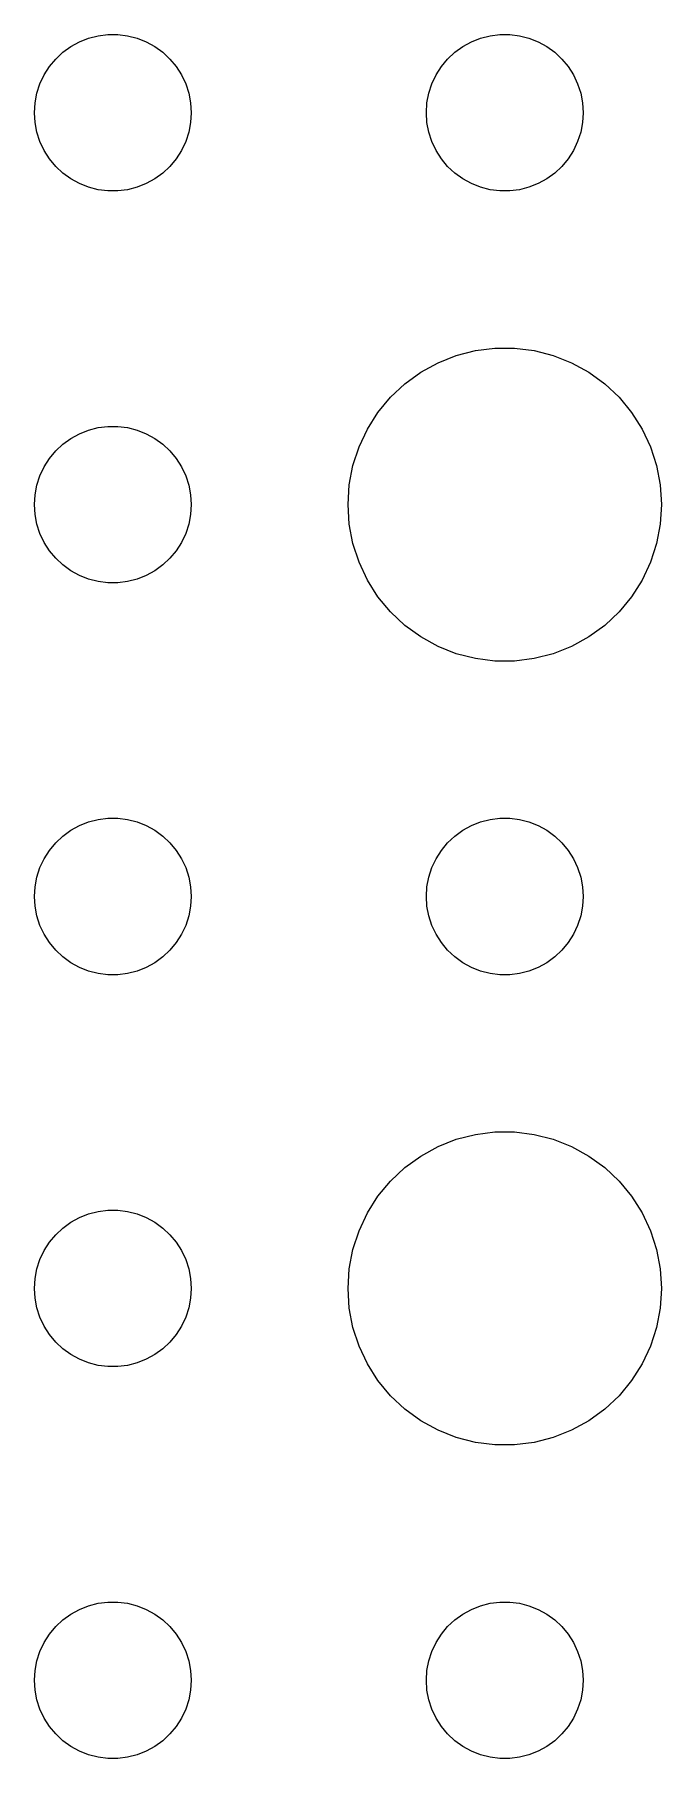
# Model space of a CAD drawing. Header units: metres. Extents: x -150 to 150, y -149 to 149.
# Drawn here: x -76.5 to -64.5, y -1.5 to 31.5 of the extents above; entities that cross this region are included whole.
import ezdxf

# ---------------------------------------------------------------- set-up
doc = ezdxf.new("R2010")
doc.units = ezdxf.units.M

msp = doc.modelspace()

# ---------------------------------------------------------------- linework, layer by layer
for p, q in [((-75.8037, 31.2665), (-75.6387, 31.3572)), ((-75.6387, 31.3572), (-75.4635, 31.4266)), ((-75.4635, 31.4266), (-75.2811, 31.4734)), ((-75.2811, 31.4734), (-75.0942, 31.497)), ((-75.0942, 31.497), (-74.9058, 31.497)), ((-74.9058, 31.497), (-74.7189, 31.4734)), ((-74.7189, 31.4734), (-74.5365, 31.4266)), ((-74.5365, 31.4266), (-74.3613, 31.3572)), ((-74.3613, 31.3572), (-74.1963, 31.2665)), ((-68.3037, 31.2665), (-68.1387, 31.3572)), ((-68.1387, 31.3572), (-67.9635, 31.4266)), ((-67.9635, 31.4266), (-67.7811, 31.4734)), ((-67.7811, 31.4734), (-67.5942, 31.497)), ((-67.5942, 31.497), (-67.4058, 31.497)), ((-67.4058, 31.497), (-67.2189, 31.4734)), ((-67.2189, 31.4734), (-67.0365, 31.4266)), ((-67.0365, 31.4266), (-66.8613, 31.3572)), ((-66.8613, 31.3572), (-66.6963, 31.2665)), ((-76.2135, 30.8817), (-76.0934, 31.0268)), ((-76.0934, 31.0268), (-75.9561, 31.1558)), ((-75.9561, 31.1558), (-75.8037, 31.2665)), ((-74.1963, 31.2665), (-74.0439, 31.1558)), ((-74.0439, 31.1558), (-73.9065, 31.0268)), ((-73.9065, 31.0268), (-73.7865, 30.8817)), ((-68.7135, 30.8817), (-68.5934, 31.0268)), ((-68.5934, 31.0268), (-68.4561, 31.1558)), ((-68.4561, 31.1558), (-68.3037, 31.2665)), ((-66.6963, 31.2665), (-66.5439, 31.1558)), ((-66.5439, 31.1558), (-66.4065, 31.0268)), ((-66.4065, 31.0268), (-66.2865, 30.8817)), ((-76.3947, 30.5522), (-76.3145, 30.7226)), ((-76.3145, 30.7226), (-76.2135, 30.8817)), ((-73.7865, 30.8817), (-73.6855, 30.7226)), ((-73.6855, 30.7226), (-73.6053, 30.5522)), ((-68.8947, 30.5522), (-68.8145, 30.7226)), ((-68.8145, 30.7226), (-68.7135, 30.8817)), ((-66.2865, 30.8817), (-66.1855, 30.7226)), ((-66.1855, 30.7226), (-66.1053, 30.5522)), ((-76.4882, 30.188), (-76.4529, 30.373)), ((-76.4529, 30.373), (-76.3947, 30.5522)), ((-73.6053, 30.5522), (-73.5471, 30.373)), ((-73.5471, 30.373), (-73.5118, 30.188)), ((-68.9882, 30.188), (-68.9529, 30.373)), ((-68.9529, 30.373), (-68.8947, 30.5522)), ((-66.1053, 30.5522), (-66.0471, 30.373)), ((-66.0471, 30.373), (-66.0118, 30.188)), ((-76.5, 30), (-76.4882, 30.188)), ((-73.5118, 30.188), (-73.5, 30)), ((-69, 30), (-68.9882, 30.188)), ((-66.0118, 30.188), (-66, 30)), ((-76.4882, 29.812), (-76.5, 30)), ((-76.4529, 29.627), (-76.4882, 29.812)), ((-73.5118, 29.812), (-73.5471, 29.627)), ((-73.5, 30), (-73.5118, 29.812)), ((-68.9882, 29.812), (-69, 30)), ((-68.9529, 29.627), (-68.9882, 29.812)), ((-66.0118, 29.812), (-66.0471, 29.627)), ((-66, 30), (-66.0118, 29.812)), ((-76.3947, 29.4478), (-76.4529, 29.627)), ((-76.3145, 29.2774), (-76.3947, 29.4478)), ((-73.6053, 29.4478), (-73.6855, 29.2774)), ((-73.5471, 29.627), (-73.6053, 29.4478)), ((-68.8947, 29.4478), (-68.9529, 29.627)), ((-68.8145, 29.2774), (-68.8947, 29.4478)), ((-66.1053, 29.4478), (-66.1855, 29.2774)), ((-66.0471, 29.627), (-66.1053, 29.4478)), ((-76.2135, 29.1183), (-76.3145, 29.2774)), ((-76.0934, 28.9732), (-76.2135, 29.1183)), ((-73.7865, 29.1183), (-73.9065, 28.9732)), ((-73.6855, 29.2774), (-73.7865, 29.1183)), ((-68.7135, 29.1183), (-68.8145, 29.2774)), ((-68.5934, 28.9732), (-68.7135, 29.1183)), ((-66.2865, 29.1183), (-66.4065, 28.9732)), ((-66.1855, 29.2774), (-66.2865, 29.1183)), ((-75.9561, 28.8442), (-76.0934, 28.9732)), ((-75.8037, 28.7335), (-75.9561, 28.8442)), ((-75.6387, 28.6427), (-75.8037, 28.7335)), ((-74.1963, 28.7335), (-74.3613, 28.6427)), ((-74.0439, 28.8442), (-74.1963, 28.7335)), ((-73.9065, 28.9732), (-74.0439, 28.8442)), ((-68.4561, 28.8442), (-68.5934, 28.9732)), ((-68.3037, 28.7335), (-68.4561, 28.8442)), ((-68.1387, 28.6427), (-68.3037, 28.7335)), ((-66.6963, 28.7335), (-66.8613, 28.6427)), ((-66.5439, 28.8442), (-66.6963, 28.7335)), ((-66.4065, 28.9732), (-66.5439, 28.8442)), ((-75.4635, 28.5734), (-75.6387, 28.6427)), ((-75.2811, 28.5266), (-75.4635, 28.5734)), ((-75.0942, 28.503), (-75.2811, 28.5266)), ((-74.9058, 28.503), (-75.0942, 28.503)), ((-74.7189, 28.5266), (-74.9058, 28.503)), ((-74.5365, 28.5734), (-74.7189, 28.5266)), ((-74.3613, 28.6427), (-74.5365, 28.5734)), ((-67.9635, 28.5734), (-68.1387, 28.6427)), ((-67.7811, 28.5266), (-67.9635, 28.5734)), ((-67.5942, 28.503), (-67.7811, 28.5266)), ((-67.4058, 28.503), (-67.5942, 28.503)), ((-67.2189, 28.5266), (-67.4058, 28.503)), ((-67.0365, 28.5734), (-67.2189, 28.5266)), ((-66.8613, 28.6427), (-67.0365, 28.5734)), ((-68.427, 25.3532), (-68.0621, 25.4469)), ((-68.0621, 25.4469), (-67.6884, 25.4941)), ((-67.6884, 25.4941), (-67.3116, 25.4941)), ((-67.3116, 25.4941), (-66.9379, 25.4469)), ((-66.9379, 25.4469), (-66.573, 25.3532)), ((-69.1075, 25.033), (-68.7773, 25.2145)), ((-68.7773, 25.2145), (-68.427, 25.3532)), ((-66.573, 25.3532), (-66.2227, 25.2145)), ((-66.2227, 25.2145), (-65.8925, 25.033)), ((-69.6869, 24.5536), (-69.4123, 24.8115)), ((-69.4123, 24.8115), (-69.1075, 25.033)), ((-65.8925, 25.033), (-65.5877, 24.8115)), ((-65.5877, 24.8115), (-65.3131, 24.5536)), ((-69.927, 24.2634), (-69.6869, 24.5536)), ((-65.3131, 24.5536), (-65.073, 24.2634)), ((-70.1289, 23.9453), (-69.927, 24.2634)), ((-65.073, 24.2634), (-64.8711, 23.9453)), ((-75.9561, 23.6558), (-75.8037, 23.7665)), ((-75.8037, 23.7665), (-75.6387, 23.8572)), ((-75.6387, 23.8572), (-75.4635, 23.9266)), ((-75.4635, 23.9266), (-75.2811, 23.9734)), ((-75.2811, 23.9734), (-75.0942, 23.997)), ((-75.0942, 23.997), (-74.9058, 23.997)), ((-74.9058, 23.997), (-74.7189, 23.9734)), ((-74.7189, 23.9734), (-74.5365, 23.9266)), ((-74.5365, 23.9266), (-74.3613, 23.8572)), ((-74.3613, 23.8572), (-74.1963, 23.7665)), ((-74.1963, 23.7665), (-74.0439, 23.6558)), ((-70.2893, 23.6044), (-70.1289, 23.9453)), ((-64.8711, 23.9453), (-64.7107, 23.6044)), ((-76.2135, 23.3817), (-76.0934, 23.5268)), ((-76.0934, 23.5268), (-75.9561, 23.6558)), ((-74.0439, 23.6558), (-73.9065, 23.5268)), ((-73.9065, 23.5268), (-73.7865, 23.3817)), ((-70.4057, 23.2461), (-70.2893, 23.6044)), ((-64.7107, 23.6044), (-64.5943, 23.2461)), ((-76.3947, 23.0522), (-76.3145, 23.2226)), ((-76.3145, 23.2226), (-76.2135, 23.3817)), ((-73.7865, 23.3817), (-73.6855, 23.2226)), ((-73.6855, 23.2226), (-73.6053, 23.0522)), ((-70.4763, 22.876), (-70.4057, 23.2461)), ((-64.5943, 23.2461), (-64.5237, 22.876)), ((-76.4882, 22.688), (-76.4529, 22.873)), ((-76.4529, 22.873), (-76.3947, 23.0522)), ((-73.6053, 23.0522), (-73.5471, 22.873)), ((-73.5471, 22.873), (-73.5118, 22.688)), ((-70.5, 22.5), (-70.4763, 22.876)), ((-64.5237, 22.876), (-64.5, 22.5)), ((-76.5, 22.5), (-76.4882, 22.688)), ((-76.4882, 22.312), (-76.5, 22.5)), ((-73.5118, 22.688), (-73.5, 22.5)), ((-73.5, 22.5), (-73.5118, 22.312)), ((-70.4763, 22.124), (-70.5, 22.5)), ((-64.5, 22.5), (-64.5237, 22.124)), ((-76.4529, 22.127), (-76.4882, 22.312)), ((-76.3947, 21.9478), (-76.4529, 22.127)), ((-73.5471, 22.127), (-73.6053, 21.9478)), ((-73.5118, 22.312), (-73.5471, 22.127)), ((-70.4057, 21.7539), (-70.4763, 22.124)), ((-64.5237, 22.124), (-64.5943, 21.7539)), ((-76.3145, 21.7774), (-76.3947, 21.9478)), ((-76.2135, 21.6183), (-76.3145, 21.7774)), ((-73.6855, 21.7774), (-73.7865, 21.6183)), ((-73.6053, 21.9478), (-73.6855, 21.7774)), ((-76.0934, 21.4732), (-76.2135, 21.6183)), ((-75.9561, 21.3442), (-76.0934, 21.4732)), ((-73.9065, 21.4732), (-74.0439, 21.3442)), ((-73.7865, 21.6183), (-73.9065, 21.4732)), ((-70.2893, 21.3956), (-70.4057, 21.7539)), ((-64.5943, 21.7539), (-64.7107, 21.3956)), ((-75.8037, 21.2335), (-75.9561, 21.3442)), ((-75.6387, 21.1427), (-75.8037, 21.2335)), ((-75.4635, 21.0734), (-75.6387, 21.1427)), ((-74.3613, 21.1427), (-74.5365, 21.0734)), ((-74.1963, 21.2335), (-74.3613, 21.1427)), ((-74.0439, 21.3442), (-74.1963, 21.2335)), ((-70.1289, 21.0547), (-70.2893, 21.3956)), ((-64.7107, 21.3956), (-64.8711, 21.0547)), ((-75.2811, 21.0266), (-75.4635, 21.0734)), ((-75.0942, 21.003), (-75.2811, 21.0266)), ((-74.9058, 21.003), (-75.0942, 21.003)), ((-74.7189, 21.0266), (-74.9058, 21.003)), ((-74.5365, 21.0734), (-74.7189, 21.0266)), ((-69.927, 20.7366), (-70.1289, 21.0547)), ((-64.8711, 21.0547), (-65.073, 20.7366)), ((-69.6869, 20.4464), (-69.927, 20.7366)), ((-65.073, 20.7366), (-65.3131, 20.4464)), ((-69.4123, 20.1884), (-69.6869, 20.4464)), ((-69.1075, 19.967), (-69.4123, 20.1884)), ((-65.5877, 20.1884), (-65.8925, 19.967)), ((-65.3131, 20.4464), (-65.5877, 20.1884)), ((-68.7773, 19.7855), (-69.1075, 19.967)), ((-65.8925, 19.967), (-66.2227, 19.7855)), ((-68.427, 19.6468), (-68.7773, 19.7855)), ((-68.0621, 19.5531), (-68.427, 19.6468)), ((-67.6884, 19.5059), (-68.0621, 19.5531)), ((-67.3116, 19.5059), (-67.6884, 19.5059)), ((-66.9379, 19.5531), (-67.3116, 19.5059)), ((-66.573, 19.6468), (-66.9379, 19.5531)), ((-66.2227, 19.7855), (-66.573, 19.6468)), ((-75.9561, 16.1558), (-75.8037, 16.2665)), ((-75.8037, 16.2665), (-75.6387, 16.3572)), ((-75.6387, 16.3572), (-75.4635, 16.4266)), ((-75.4635, 16.4266), (-75.2811, 16.4734)), ((-75.2811, 16.4734), (-75.0942, 16.497)), ((-75.0942, 16.497), (-74.9058, 16.497)), ((-74.9058, 16.497), (-74.7189, 16.4734)), ((-74.7189, 16.4734), (-74.5365, 16.4266)), ((-74.5365, 16.4266), (-74.3613, 16.3572)), ((-74.3613, 16.3572), (-74.1963, 16.2665)), ((-74.1963, 16.2665), (-74.0439, 16.1558)), ((-68.4561, 16.1558), (-68.3037, 16.2665)), ((-68.3037, 16.2665), (-68.1387, 16.3572)), ((-68.1387, 16.3572), (-67.9635, 16.4266)), ((-67.9635, 16.4266), (-67.7811, 16.4734)), ((-67.7811, 16.4734), (-67.5942, 16.497)), ((-67.5942, 16.497), (-67.4058, 16.497)), ((-67.4058, 16.497), (-67.2189, 16.4734)), ((-67.2189, 16.4734), (-67.0365, 16.4266)), ((-67.0365, 16.4266), (-66.8613, 16.3572)), ((-66.8613, 16.3572), (-66.6963, 16.2665)), ((-66.6963, 16.2665), (-66.5439, 16.1558)), ((-76.3145, 15.7226), (-76.2135, 15.8817)), ((-76.2135, 15.8817), (-76.0934, 16.0268)), ((-76.0934, 16.0268), (-75.9561, 16.1558)), ((-74.0439, 16.1558), (-73.9065, 16.0268)), ((-73.9065, 16.0268), (-73.7865, 15.8817)), ((-73.7865, 15.8817), (-73.6855, 15.7226)), ((-68.8145, 15.7226), (-68.7135, 15.8817)), ((-68.7135, 15.8817), (-68.5934, 16.0268)), ((-68.5934, 16.0268), (-68.4561, 16.1558)), ((-66.5439, 16.1558), (-66.4065, 16.0268)), ((-66.4065, 16.0268), (-66.2865, 15.8817)), ((-66.2865, 15.8817), (-66.1855, 15.7226)), ((-76.4529, 15.373), (-76.3947, 15.5522)), ((-76.3947, 15.5522), (-76.3145, 15.7226)), ((-73.6855, 15.7226), (-73.6053, 15.5522)), ((-73.6053, 15.5522), (-73.5471, 15.373)), ((-68.9529, 15.373), (-68.8947, 15.5522)), ((-68.8947, 15.5522), (-68.8145, 15.7226)), ((-66.1855, 15.7226), (-66.1053, 15.5522)), ((-66.1053, 15.5522), (-66.0471, 15.373)), ((-76.5, 15), (-76.4882, 15.188)), ((-76.4882, 15.188), (-76.4529, 15.373)), ((-73.5471, 15.373), (-73.5118, 15.188)), ((-73.5118, 15.188), (-73.5, 15)), ((-69, 15), (-68.9882, 15.188)), ((-68.9882, 15.188), (-68.9529, 15.373)), ((-66.0471, 15.373), (-66.0118, 15.188)), ((-66.0118, 15.188), (-66, 15)), ((-76.4882, 14.812), (-76.5, 15)), ((-73.5, 15), (-73.5118, 14.812)), ((-68.9882, 14.812), (-69, 15)), ((-66, 15), (-66.0118, 14.812)), ((-76.4529, 14.627), (-76.4882, 14.812)), ((-76.3947, 14.4478), (-76.4529, 14.627)), ((-73.5471, 14.627), (-73.6053, 14.4478)), ((-73.5118, 14.812), (-73.5471, 14.627)), ((-68.9529, 14.627), (-68.9882, 14.812)), ((-68.8947, 14.4478), (-68.9529, 14.627)), ((-66.0471, 14.627), (-66.1053, 14.4478)), ((-66.0118, 14.812), (-66.0471, 14.627)), ((-76.3145, 14.2774), (-76.3947, 14.4478)), ((-76.2135, 14.1183), (-76.3145, 14.2774)), ((-73.6855, 14.2774), (-73.7865, 14.1183)), ((-73.6053, 14.4478), (-73.6855, 14.2774)), ((-68.8145, 14.2774), (-68.8947, 14.4478)), ((-68.7135, 14.1183), (-68.8145, 14.2774)), ((-66.1855, 14.2774), (-66.2865, 14.1183)), ((-66.1053, 14.4478), (-66.1855, 14.2774)), ((-76.0934, 13.9732), (-76.2135, 14.1183)), ((-75.9561, 13.8442), (-76.0934, 13.9732)), ((-73.9065, 13.9732), (-74.0439, 13.8442)), ((-73.7865, 14.1183), (-73.9065, 13.9732)), ((-68.5934, 13.9732), (-68.7135, 14.1183)), ((-68.4561, 13.8442), (-68.5934, 13.9732)), ((-66.4065, 13.9732), (-66.5439, 13.8442)), ((-66.2865, 14.1183), (-66.4065, 13.9732)), ((-75.8037, 13.7335), (-75.9561, 13.8442)), ((-75.6387, 13.6427), (-75.8037, 13.7335)), ((-75.4635, 13.5734), (-75.6387, 13.6427)), ((-75.2811, 13.5266), (-75.4635, 13.5734)), ((-74.5365, 13.5734), (-74.7189, 13.5266)), ((-74.3613, 13.6427), (-74.5365, 13.5734)), ((-74.1963, 13.7335), (-74.3613, 13.6427)), ((-74.0439, 13.8442), (-74.1963, 13.7335)), ((-68.3037, 13.7335), (-68.4561, 13.8442)), ((-68.1387, 13.6427), (-68.3037, 13.7335)), ((-67.9635, 13.5734), (-68.1387, 13.6427)), ((-67.7811, 13.5266), (-67.9635, 13.5734)), ((-67.0365, 13.5734), (-67.2189, 13.5266)), ((-66.8613, 13.6427), (-67.0365, 13.5734)), ((-66.6963, 13.7335), (-66.8613, 13.6427)), ((-66.5439, 13.8442), (-66.6963, 13.7335)), ((-75.0942, 13.5029), (-75.2811, 13.5266)), ((-74.9058, 13.5029), (-75.0942, 13.5029)), ((-74.7189, 13.5266), (-74.9058, 13.5029)), ((-67.5942, 13.5029), (-67.7811, 13.5266)), ((-67.4058, 13.5029), (-67.5942, 13.5029)), ((-67.2189, 13.5266), (-67.4058, 13.5029)), ((-68.7773, 10.2145), (-68.427, 10.3532)), ((-68.427, 10.3532), (-68.0621, 10.4469)), ((-68.0621, 10.4469), (-67.6884, 10.4941)), ((-67.6884, 10.4941), (-67.3116, 10.4941)), ((-67.3116, 10.4941), (-66.9379, 10.4469)), ((-66.9379, 10.4469), (-66.573, 10.3532)), ((-66.573, 10.3532), (-66.2227, 10.2145)), ((-69.4123, 9.81154), (-69.1075, 10.033)), ((-69.1075, 10.033), (-68.7773, 10.2145)), ((-66.2227, 10.2145), (-65.8925, 10.033)), ((-65.8925, 10.033), (-65.5877, 9.81154)), ((-69.6869, 9.55363), (-69.4123, 9.81154)), ((-65.5877, 9.81154), (-65.3131, 9.55363)), ((-70.1289, 8.94525), (-69.927, 9.26335)), ((-69.927, 9.26335), (-69.6869, 9.55363)), ((-65.3131, 9.55363), (-65.073, 9.26335)), ((-65.073, 9.26335), (-64.8711, 8.94525)), ((-75.6387, 8.85724), (-75.4635, 8.92657)), ((-75.4635, 8.92657), (-75.2811, 8.97342)), ((-75.2811, 8.97342), (-75.0942, 8.99704)), ((-75.0942, 8.99704), (-74.9058, 8.99704)), ((-74.9058, 8.99704), (-74.7189, 8.97342)), ((-74.7189, 8.97342), (-74.5365, 8.92657)), ((-74.5365, 8.92657), (-74.3613, 8.85724)), ((-70.2893, 8.60437), (-70.1289, 8.94525)), ((-64.8711, 8.94525), (-64.7107, 8.60437)), ((-76.0934, 8.52681), (-75.9561, 8.65576)), ((-75.9561, 8.65576), (-75.8037, 8.76648)), ((-75.8037, 8.76648), (-75.6387, 8.85724)), ((-74.3613, 8.85724), (-74.1963, 8.76648)), ((-74.1963, 8.76648), (-74.0439, 8.65576)), ((-74.0439, 8.65576), (-73.9065, 8.52681)), ((-70.4057, 8.24606), (-70.2893, 8.60437)), ((-64.7107, 8.60437), (-64.5943, 8.24606)), ((-76.3145, 8.22263), (-76.2135, 8.38167)), ((-76.2135, 8.38167), (-76.0934, 8.52681)), ((-73.9065, 8.52681), (-73.7865, 8.38167)), ((-73.7865, 8.38167), (-73.6855, 8.22263)), ((-76.4529, 7.87303), (-76.3947, 8.05219)), ((-76.3947, 8.05219), (-76.3145, 8.22263)), ((-73.6855, 8.22263), (-73.6053, 8.05219)), ((-73.6053, 8.05219), (-73.5471, 7.87303)), ((-70.4763, 7.87599), (-70.4057, 8.24606)), ((-64.5943, 8.24606), (-64.5237, 7.87599)), ((-76.5, 7.5), (-76.4882, 7.68799)), ((-76.4882, 7.68799), (-76.4529, 7.87303)), ((-73.5471, 7.87303), (-73.5118, 7.68799)), ((-73.5118, 7.68799), (-73.5, 7.5)), ((-70.5, 7.5), (-70.4763, 7.87599)), ((-64.5237, 7.87599), (-64.5, 7.5)), ((-76.4882, 7.312), (-76.5, 7.5)), ((-76.4529, 7.12695), (-76.4882, 7.312)), ((-73.5118, 7.312), (-73.5471, 7.12695)), ((-73.5, 7.5), (-73.5118, 7.312)), ((-70.4763, 7.12399), (-70.5, 7.5)), ((-64.5, 7.5), (-64.5237, 7.12399)), ((-76.3947, 6.9478), (-76.4529, 7.12695)), ((-76.3145, 6.77736), (-76.3947, 6.9478)), ((-73.6053, 6.9478), (-73.6855, 6.77736)), ((-73.5471, 7.12695), (-73.6053, 6.9478)), ((-70.4057, 6.75392), (-70.4763, 7.12399)), ((-64.5237, 7.12399), (-64.5943, 6.75392)), ((-76.2135, 6.61832), (-76.3145, 6.77736)), ((-76.0934, 6.47318), (-76.2135, 6.61832)), ((-73.7865, 6.61832), (-73.9065, 6.47318)), ((-73.6855, 6.77736), (-73.7865, 6.61832)), ((-70.2893, 6.39561), (-70.4057, 6.75392)), ((-64.5943, 6.75392), (-64.7107, 6.39561)), ((-75.9561, 6.34422), (-76.0934, 6.47318)), ((-75.8037, 6.23351), (-75.9561, 6.34422)), ((-74.0439, 6.34422), (-74.1963, 6.23351)), ((-73.9065, 6.47318), (-74.0439, 6.34422)), ((-70.1289, 6.05473), (-70.2893, 6.39561)), ((-64.7107, 6.39561), (-64.8711, 6.05473)), ((-75.6387, 6.14275), (-75.8037, 6.23351)), ((-75.4635, 6.07341), (-75.6387, 6.14275)), ((-75.2811, 6.02657), (-75.4635, 6.07341)), ((-75.0942, 6.00294), (-75.2811, 6.02657)), ((-74.9058, 6.00294), (-75.0942, 6.00294)), ((-74.7189, 6.02657), (-74.9058, 6.00294)), ((-74.5365, 6.07341), (-74.7189, 6.02657)), ((-74.3613, 6.14275), (-74.5365, 6.07341)), ((-74.1963, 6.23351), (-74.3613, 6.14275)), ((-69.927, 5.73663), (-70.1289, 6.05473)), ((-64.8711, 6.05473), (-65.073, 5.73663)), ((-69.6869, 5.44635), (-69.927, 5.73663)), ((-65.073, 5.73663), (-65.3131, 5.44635)), ((-69.4123, 5.18845), (-69.6869, 5.44635)), ((-65.3131, 5.44635), (-65.5877, 5.18845)), ((-69.1075, 4.96701), (-69.4123, 5.18845)), ((-68.7773, 4.78551), (-69.1075, 4.96701)), ((-65.8925, 4.96701), (-66.2227, 4.78551)), ((-65.5877, 5.18845), (-65.8925, 4.96701)), ((-68.427, 4.64682), (-68.7773, 4.78551)), ((-68.0621, 4.55313), (-68.427, 4.64682)), ((-66.573, 4.64682), (-66.9379, 4.55313)), ((-66.2227, 4.78551), (-66.573, 4.64682)), ((-67.6884, 4.50591), (-68.0621, 4.55313)), ((-67.3116, 4.50591), (-67.6884, 4.50591)), ((-66.9379, 4.55313), (-67.3116, 4.50591)), ((-75.8037, 1.26648), (-75.6387, 1.35724)), ((-75.6387, 1.35724), (-75.4635, 1.42657)), ((-75.4635, 1.42657), (-75.2811, 1.47342)), ((-75.2811, 1.47342), (-75.0942, 1.49704)), ((-75.0942, 1.49704), (-74.9058, 1.49704)), ((-74.9058, 1.49704), (-74.7189, 1.47342)), ((-74.7189, 1.47342), (-74.5365, 1.42657)), ((-74.5365, 1.42657), (-74.3613, 1.35724)), ((-74.3613, 1.35724), (-74.1963, 1.26648)), ((-68.3037, 1.26648), (-68.1387, 1.35724)), ((-68.1387, 1.35724), (-67.9635, 1.42657)), ((-67.9635, 1.42657), (-67.7811, 1.47342)), ((-67.7811, 1.47342), (-67.5942, 1.49704)), ((-67.5942, 1.49704), (-67.4058, 1.49704)), ((-67.4058, 1.49704), (-67.2189, 1.47342)), ((-67.2189, 1.47342), (-67.0365, 1.42657)), ((-67.0365, 1.42657), (-66.8613, 1.35724)), ((-66.8613, 1.35724), (-66.6963, 1.26648)), ((-76.2135, 0.88167), (-76.0934, 1.02681)), ((-76.0934, 1.02681), (-75.9561, 1.15576)), ((-75.9561, 1.15576), (-75.8037, 1.26648)), ((-74.1963, 1.26648), (-74.0439, 1.15576)), ((-74.0439, 1.15576), (-73.9065, 1.02681)), ((-73.9065, 1.02681), (-73.7865, 0.88167)), ((-68.7135, 0.88167), (-68.5934, 1.02681)), ((-68.5934, 1.02681), (-68.4561, 1.15576)), ((-68.4561, 1.15576), (-68.3037, 1.26648)), ((-66.6963, 1.26648), (-66.5439, 1.15576)), ((-66.5439, 1.15576), (-66.4065, 1.02681)), ((-66.4065, 1.02681), (-66.2865, 0.88167)), ((-76.3947, 0.55219), (-76.3145, 0.72263)), ((-76.3145, 0.72263), (-76.2135, 0.88167)), ((-73.7865, 0.88167), (-73.6855, 0.72263)), ((-73.6855, 0.72263), (-73.6053, 0.55219)), ((-68.8947, 0.55219), (-68.8145, 0.72263)), ((-68.8145, 0.72263), (-68.7135, 0.88167)), ((-66.2865, 0.88167), (-66.1855, 0.72263)), ((-66.1855, 0.72263), (-66.1053, 0.55219)), ((-76.4882, 0.18799), (-76.4529, 0.37303)), ((-76.4529, 0.37303), (-76.3947, 0.55219)), ((-73.6053, 0.55219), (-73.5471, 0.37303)), ((-73.5471, 0.37303), (-73.5118, 0.18799)), ((-68.9882, 0.18799), (-68.9529, 0.37303)), ((-68.9529, 0.37303), (-68.8947, 0.55219)), ((-66.1053, 0.55219), (-66.0471, 0.37303)), ((-66.0471, 0.37303), (-66.0118, 0.18799)), ((-76.5, 0), (-76.4882, 0.18799)), ((-76.4882, -0.18799), (-76.5, 0)), ((-73.5118, 0.18799), (-73.5, 0)), ((-73.5, 0), (-73.5118, -0.18799)), ((-69, 0), (-68.9882, 0.18799)), ((-68.9882, -0.18799), (-69, 0)), ((-66.0118, 0.18799), (-66, 0)), ((-66, 0), (-66.0118, -0.18799)), ((-76.4529, -0.37303), (-76.4882, -0.18799)), ((-73.5118, -0.18799), (-73.5471, -0.37303)), ((-68.9529, -0.37303), (-68.9882, -0.18799)), ((-66.0118, -0.18799), (-66.0471, -0.37303)), ((-76.3947, -0.55219), (-76.4529, -0.37303)), ((-76.3145, -0.72263), (-76.3947, -0.55219)), ((-73.6053, -0.55219), (-73.6855, -0.72263)), ((-73.5471, -0.37303), (-73.6053, -0.55219)), ((-68.8947, -0.55219), (-68.9529, -0.37303)), ((-68.8145, -0.72263), (-68.8947, -0.55219)), ((-66.1053, -0.55219), (-66.1855, -0.72263)), ((-66.0471, -0.37303), (-66.1053, -0.55219)), ((-76.2135, -0.88167), (-76.3145, -0.72263)), ((-76.0934, -1.02681), (-76.2135, -0.88167)), ((-73.7865, -0.88167), (-73.9065, -1.02681)), ((-73.6855, -0.72263), (-73.7865, -0.88167)), ((-68.7135, -0.88167), (-68.8145, -0.72263)), ((-68.5934, -1.02681), (-68.7135, -0.88167)), ((-66.2865, -0.88167), (-66.4065, -1.02681)), ((-66.1855, -0.72263), (-66.2865, -0.88167)), ((-75.9561, -1.15576), (-76.0934, -1.02681)), ((-75.8037, -1.26648), (-75.9561, -1.15576)), ((-75.6387, -1.35724), (-75.8037, -1.26648)), ((-74.1963, -1.26648), (-74.3613, -1.35724)), ((-74.0439, -1.15576), (-74.1963, -1.26648)), ((-73.9065, -1.02681), (-74.0439, -1.15576)), ((-68.4561, -1.15576), (-68.5934, -1.02681)), ((-68.3037, -1.26648), (-68.4561, -1.15576)), ((-68.1387, -1.35724), (-68.3037, -1.26648)), ((-66.6963, -1.26648), (-66.8613, -1.35724)), ((-66.5439, -1.15576), (-66.6963, -1.26648)), ((-66.4065, -1.02681), (-66.5439, -1.15576)), ((-75.4635, -1.42657), (-75.6387, -1.35724)), ((-75.2811, -1.47342), (-75.4635, -1.42657)), ((-75.0942, -1.49704), (-75.2811, -1.47342)), ((-74.9058, -1.49704), (-75.0942, -1.49704)), ((-74.7189, -1.47342), (-74.9058, -1.49704)), ((-74.5365, -1.42657), (-74.7189, -1.47342)), ((-74.3613, -1.35724), (-74.5365, -1.42657)), ((-67.9635, -1.42657), (-68.1387, -1.35724)), ((-67.7811, -1.47342), (-67.9635, -1.42657)), ((-67.5942, -1.49704), (-67.7811, -1.47342)), ((-67.4058, -1.49704), (-67.5942, -1.49704)), ((-67.2189, -1.47342), (-67.4058, -1.49704)), ((-67.0365, -1.42657), (-67.2189, -1.47342)), ((-66.8613, -1.35724), (-67.0365, -1.42657))]:
    msp.add_line(p, q)

doc.saveas('drawing.dxf')
